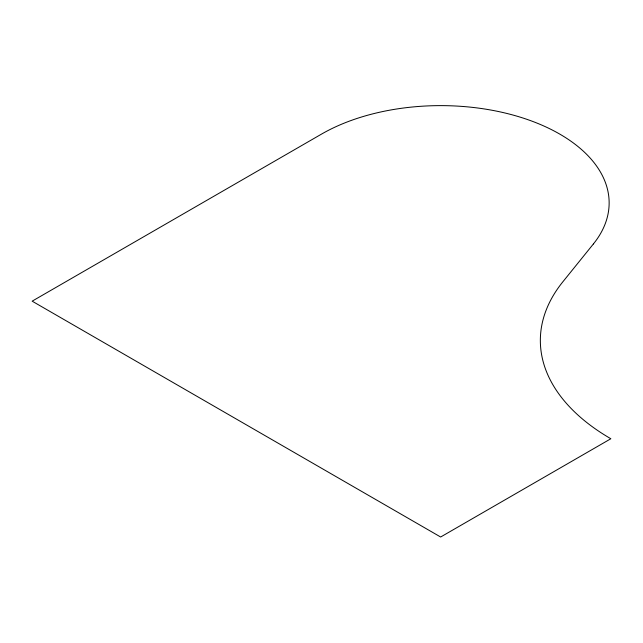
<?xml version="1.0" encoding="UTF-8"?>
<svg xmlns="http://www.w3.org/2000/svg" width="643" height="643" viewBox="0 0 643 643"><rect width="100%" height="100%" fill="white"/><g stroke="black" fill="none" stroke-linecap="round" stroke-linejoin="round"><path stroke-width="0.96" d="M593.376 243.986L562.874 281.779A240.707 138.968 0 0 0 610.85 438.743L440.648 537.009L32.15 301.165L321.5 134.114A168.498 97.278 0 0 1 537.267 123.207A168.498 97.278 0 0 1 593.376 243.986"/></g></svg>
